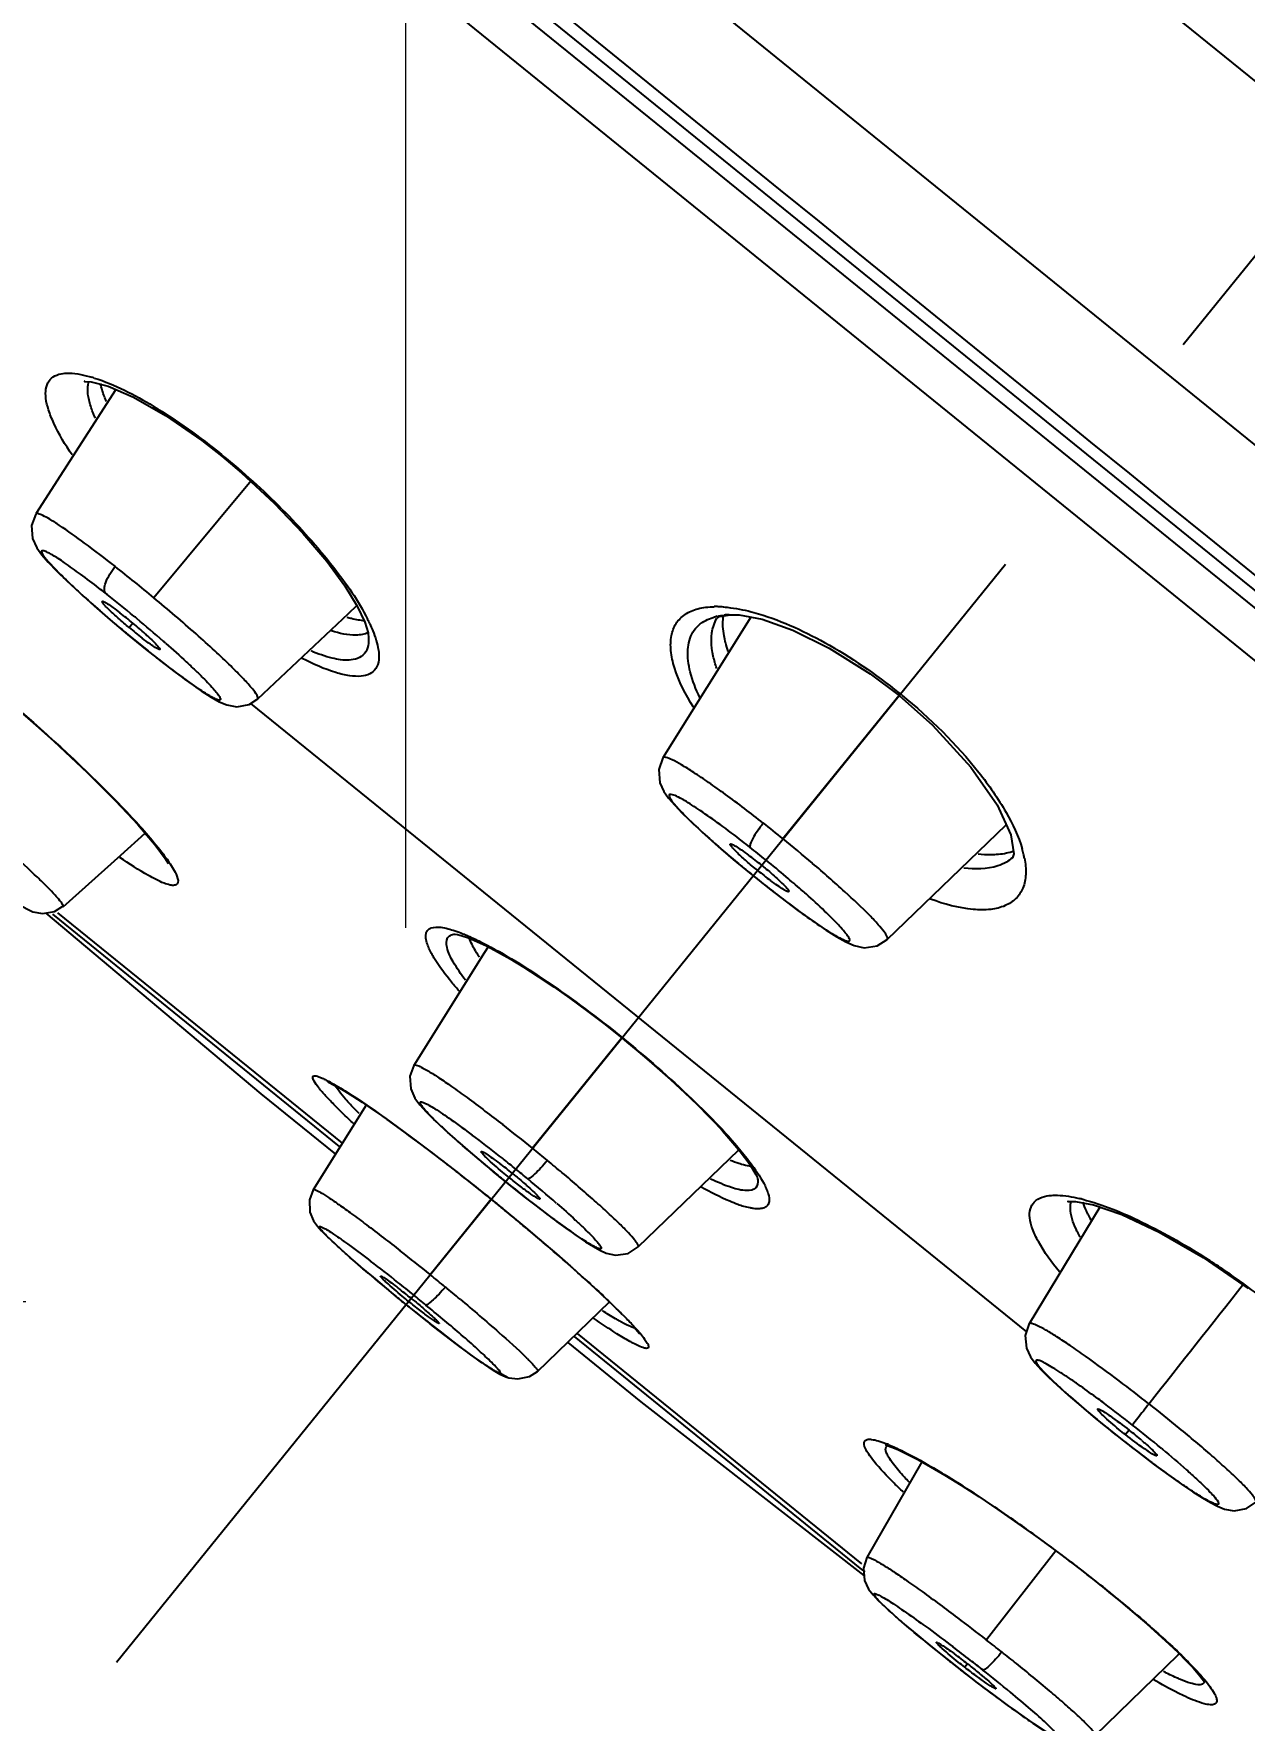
# Model space of a CAD drawing. Extents: x 0 to 1693, y 0 to 1240.
# Drawn here: x 1112.91 to 1125.76, y 602.43 to 620.33 of the extents above; entities that cross this region are included whole.
import ezdxf

# ---------------------------------------------------------------- set-up
doc = ezdxf.new("R2010")
doc.units = 0
doc.header["$LTSCALE"] = 40
doc.header["$MEASUREMENT"] = 0
doc.header["$PDMODE"] = 3
doc.header["$PDSIZE"] = -10
doc.linetypes.add('CENTER', pattern=[0.6, 0.375, -0.075, 0.075, -0.075])
doc.layers.get('0').update_dxf_attribs({"linetype": 'CONTINUOUS'})
doc.layers.get('DEFPOINTS').update_dxf_attribs({"linetype": 'CONTINUOUS'})
doc.layers.add('DEF_LAYER_ASSEM_MEMBER', color=7, linetype='CONTINUOUS')
doc.layers.add('DEF_LAYER_AXIS', color=7, linetype='CONTINUOUS')
doc.styles.add('Daelim Dimension', font='')
doc.styles.get('Daelim Dimension').set_extended_font_data('나눔고딕')
doc.dimstyles.new('DEFAULT', dxfattribs={"dimscale": 2, "dimtxt": 2, "dimasz": 2, "dimexe": 0, "dimexo": 2, "dimgap": 1, "dimtad": 1, "dimdec": 1, "dimzin": 9, "dimdsep": 46, "dimtxsty": 'Daelim Dimension', "dimcen": 0.5, "dimclrd": 252, "dimclre": 252, "dimclrt": 3, "dimadec": 1, "dimazin": 0, "dimtfac": 1, "dimtdec": 1, "dimtix": 1, "dimtmove": 0, "dimatfit": 3, "dimfxl": 1, "dimtolj": 1, "dimtzin": 1, "dimlwd": 9, "dimlwe": 9, "dimarcsym": 0})

# ---------------------------------------------------------------- blocks, each defined once
blk = doc.blocks.new('*D7')
at = {"color": 5, "lineweight": 9, "ltscale": 0.5, "transparency": 16777216}
for p, q in [((1076.66, 656.674), (967.784, 656.674)), ((969.784, 652.674), (969.784, 436.258)), ((1231.429, 432.258), (967.784, 432.258))]:
    blk.add_line(p, q, dxfattribs=at)
at = {"color": 5, "ltscale": 0.5, "transparency": 16777216}
for points in [[(969.118, 652.674), (970.451, 652.674), (969.784, 656.674)], [(969.118, 436.258), (970.451, 436.258), (969.784, 432.258)]]:
    blk.add_solid(points, dxfattribs=at)
at = {"layer": 'DEFPOINTS', "color": 0, "ltscale": 0.5, "transparency": 16777216}
for p in [(1080.66, 656.674), (969.784, 432.258), (1235.429, 432.258)]:
    blk.add_point(p, dxfattribs=at)
at = {"color": 7, "ltscale": 0.5, "transparency": 16777216, "insert": (956.998, 544.466), "char_height": 10, "attachment_point": 2, "rotation": 90, "style": 'Daelim Dimension'}
blk.add_mtext('\\A1;224', dxfattribs=at)
blk = doc.blocks.new('*D16')
at = {"color": 5, "lineweight": 9, "ltscale": 0.5, "transparency": 16777216}
for p, q in [((1116.861, 610.843), (1116.861, 626.154)), ((1266.929, 582.172), (1266.929, 626.154)), ((1262.929, 624.154), (1120.861, 624.154))]:
    blk.add_line(p, q, dxfattribs=at)
at = {"color": 5, "ltscale": 0.5, "transparency": 16777216}
for points in [[(1120.861, 624.821), (1120.861, 623.487), (1116.861, 624.154)], [(1262.929, 624.821), (1262.929, 623.487), (1266.929, 624.154)]]:
    blk.add_solid(points, dxfattribs=at)
at = {"layer": 'DEFPOINTS', "color": 0, "ltscale": 0.5, "transparency": 16777216}
for p in [(1116.861, 624.154), (1116.861, 606.843), (1266.929, 578.172)]:
    blk.add_point(p, dxfattribs=at)
at = {"color": 7, "ltscale": 0.5, "transparency": 16777216, "insert": (1191.895, 631.583), "char_height": 10, "attachment_point": 5, "style": 'Daelim Dimension'}
blk.add_mtext('\\A1;150', dxfattribs=at)
blk = doc.blocks.new('*D17')
at = {"color": 5, "lineweight": 9, "ltscale": 0.5, "transparency": 16777216}
for p, q in [((1112.825, 606.873), (991.459, 606.873)), ((993.459, 436.258), (993.459, 602.873)), ((1232.429, 432.258), (991.459, 432.258))]:
    blk.add_line(p, q, dxfattribs=at)
at = {"color": 5, "ltscale": 0.5, "transparency": 16777216}
for points in [[(992.792, 602.873), (994.125, 602.873), (993.459, 606.873)], [(992.792, 436.258), (994.125, 436.258), (993.459, 432.258)]]:
    blk.add_solid(points, dxfattribs=at)
at = {"layer": 'DEFPOINTS', "color": 0, "ltscale": 0.5, "transparency": 16777216}
for p in [(993.459, 606.873), (1116.825, 606.873), (1236.429, 432.258)]:
    blk.add_point(p, dxfattribs=at)
at = {"color": 7, "ltscale": 0.5, "transparency": 16777216, "insert": (986.072, 519.565), "char_height": 10, "attachment_point": 5, "rotation": 90, "style": 'Daelim Dimension'}
blk.add_mtext('\\A1;175', dxfattribs=at)

msp = doc.modelspace()

# ---------------------------------------------------------------- linework, layer by layer
at = {"layer": 'DEF_LAYER_ASSEM_MEMBER', "color": 9, "linetype": 'Continuous'}
for p, q in [((1156.93, 590.821), (1080.209, 652.949)), ((1081.632, 649.503), (1158.972, 586.874)), ((1103.329, 632.492), (1120.069, 618.934)), ((1164.73, 588.366), (1119.921, 624.652)), ((1120.069, 618.934), (1120.297, 618.749)), ((1120.297, 618.749), (1156.129, 589.751)), ((1114.906, 615.847), (1114.902, 615.866)), ((1114.902, 615.866), (1114.914, 615.856)), ((1115.218, 615.587), (1114.185, 614.345)), ((1113.962, 614.075), (1113.923, 614.027)), ((1114.193, 613.725), (1114.214, 613.709)), ((1114.22, 613.703), (1114.214, 613.709)), ((1115.212, 613.223), (1123.448, 606.553)), ((1122.11, 613.324), (1120.864, 611.786)), ((1120.717, 611.26), (1120.72, 611.256)), ((1116.157, 608.522), (1113.112, 610.987)), ((1119.156, 609.677), (1118.205, 608.502)), ((1117.791, 608.252), (1117.788, 608.253)), ((1117.767, 607.961), (1117.548, 607.691)), ((1117.766, 607.96), (1117.767, 607.961)), ((1117.548, 607.691), (1117.118, 607.16)), ((1121.685, 604.045), (1118.651, 606.502)), ((1117.935, 606.071), (1117.848, 606.117)), ((1124.146, 605.665), (1124.161, 605.653)), ((1124.538, 605.511), (1124.5, 605.462)), ((1124.464, 605.408), (1124.464, 605.407)), ((1124.879, 605.319), (1124.893, 605.307)), ((1123.76, 604.229), (1123.023, 603.284)), ((1121.736, 604.004), (1121.685, 604.045)), ((1124.328, 603.788), (1124.339, 603.783)), ((1122.631, 603.059), (1122.629, 603.06)), ((1122.823, 603.03), (1122.794, 602.993))]:
    msp.add_line(p, q, dxfattribs=at)
at = {"layer": 'DEF_LAYER_ASSEM_MEMBER', "color": 7, "linetype": 'Continuous'}
for p, q in [((1113.782, 616.556), (1112.931, 615.235)), ((1114.692, 616.014), (1114.906, 615.847)), ((1114.906, 615.847), (1115.115, 615.671)), ((1112.932, 615.234), (1112.932, 615.233)), ((1125.742, 614.53), (1131.241, 610.077)), ((1116.252, 614.179), (1116.34, 614.262)), ((1113.721, 614.112), (1113.905, 613.957)), ((1115.287, 613.272), (1116.252, 614.179)), ((1120.522, 614.14), (1119.589, 612.646)), ((1120.165, 614.13), (1120.191, 614.145)), ((1120.191, 614.145), (1120.307, 614.164)), ((1120.292, 614.165), (1120.4, 614.163)), ((1113.905, 613.957), (1114.096, 613.801)), ((1116.461, 613.957), (1116.463, 613.933)), ((1114.096, 613.801), (1114.22, 613.703)), ((1114.22, 613.703), (1114.243, 613.684)), ((1121.97, 610.717), (1123.234, 611.936)), ((1113.832, 611.612), (1114.092, 611.847)), ((1113.223, 611.065), (1113.832, 611.612)), ((1120.336, 611.568), (1120.507, 611.426)), ((1123.302, 611.588), (1123.299, 611.586)), ((1120.507, 611.426), (1120.685, 611.283)), ((1120.685, 611.283), (1120.72, 611.256)), ((1120.72, 611.256), (1120.84, 611.163)), ((1113.162, 611.002), (1116.185, 608.555)), ((1117.381, 610.776), (1117.382, 610.776)), ((1121.97, 610.717), (1121.97, 610.717)), ((1117.694, 610.58), (1116.946, 609.382)), ((1117.732, 610.641), (1117.694, 610.58)), ((1116.439, 608.961), (1115.877, 608.062)), ((1117.566, 608.44), (1117.743, 608.29)), ((1119.328, 607.454), (1120.395, 608.484)), ((1117.406, 608.247), (1117.581, 608.108)), ((1117.743, 608.29), (1117.788, 608.253)), ((1117.788, 608.253), (1117.957, 608.115)), ((1115.877, 608.062), (1115.877, 608.062)), ((1117.581, 608.108), (1117.766, 607.96)), ((1117.957, 608.115), (1118.117, 607.988)), ((1124.227, 607.878), (1123.476, 606.638)), ((1118.13, 607.66), (1118.3, 607.516)), ((1119.328, 607.454), (1119.328, 607.454)), ((1118.608, 607.249), (1118.745, 607.127)), ((1116.653, 607.014), (1116.73, 606.95)), ((1116.737, 606.944), (1116.737, 606.945)), ((1116.737, 606.944), (1116.913, 606.801)), ((1116.739, 606.943), (1116.737, 606.944)), ((1116.913, 606.801), (1117.071, 606.675)), ((1118.258, 606.133), (1119.021, 606.87)), ((1117.071, 606.675), (1117.22, 606.559)), ((1118.677, 606.537), (1121.699, 604.089)), ((1118.578, 606.441), (1119.355, 605.812)), ((1117.913, 606.079), (1117.939, 606.07)), ((1117.935, 606.071), (1117.954, 606.066)), ((1117.939, 606.07), (1117.935, 606.071)), ((1119.355, 605.812), (1121.723, 603.967)), ((1124.354, 605.495), (1124.464, 605.407)), ((1122.089, 605.3), (1122.182, 605.256)), ((1124.464, 605.407), (1124.648, 605.265)), ((1122.338, 605.173), (1121.754, 604.158)), ((1124.328, 603.788), (1124.452, 603.687)), ((1124.452, 603.687), (1124.593, 603.568)), ((1125.06, 603.124), (1125.072, 603.135)), ((1122.602, 603.082), (1122.742, 602.971)), ((1122.742, 602.971), (1122.926, 602.829)), ((1124.179, 602.27), (1125.06, 603.124)), ((1122.926, 602.829), (1123.098, 602.699))]:
    msp.add_line(p, q, dxfattribs=at)
for points in [[(1108.097, 628.817), (1112.445, 625.298), (1112.607, 625.167), (1112.77, 625.035), (1112.933, 624.903), (1113.097, 624.77), (1113.261, 624.637), (1113.426, 624.504), (1113.591, 624.37), (1113.756, 624.236), (1113.922, 624.102), (1125.742, 614.53)], [(1113.454, 616.643), (1113.448, 616.641), (1113.517, 616.639), (1113.699, 616.592), (1113.968, 616.475), (1114.308, 616.28), (1114.692, 616.014)], [(1115.115, 615.671), (1115.462, 615.349), (1115.767, 615.031), (1116.02, 614.733), (1116.212, 614.473), (1116.344, 614.256), (1116.424, 614.085)], [(1112.932, 615.233), (1112.886, 615.112), (1112.896, 614.975), (1112.941, 614.876), (1112.995, 614.801), (1113.063, 614.723), (1113.15, 614.632), (1113.261, 614.524), (1113.395, 614.4)], [(1113.395, 614.4), (1113.55, 614.261), (1113.721, 614.112)], [(1116.424, 614.085), (1116.458, 613.972), (1116.461, 613.957)], [(1120.4, 614.163), (1120.642, 614.118), (1120.967, 614.002), (1121.355, 613.81), (1121.788, 613.538), (1122.096, 613.307)], [(1114.243, 613.684), (1114.411, 613.555), (1114.561, 613.445), (1114.688, 613.357), (1114.792, 613.29), (1114.877, 613.242), (1114.959, 613.207), (1115.066, 613.188), (1115.195, 613.212), (1115.287, 613.272)], [(1112.54, 613.331), (1112.737, 613.164), (1112.931, 612.993), (1113.121, 612.822), (1113.304, 612.652), (1113.476, 612.489), (1113.632, 612.336), (1113.774, 612.193), (1113.901, 612.06), (1114.013, 611.938), (1114.11, 611.827), (1114.191, 611.729), (1114.256, 611.644), (1114.303, 611.576), (1114.331, 611.53), (1114.336, 611.521)], [(1122.096, 613.307), (1122.453, 612.992), (1122.86, 612.548), (1123.137, 612.149), (1123.282, 611.83)], [(1119.589, 612.646), (1119.544, 612.522), (1119.556, 612.382), (1119.6, 612.288), (1119.65, 612.217), (1119.714, 612.143), (1119.798, 612.055), (1119.905, 611.951), (1120.033, 611.832), (1120.176, 611.705), (1120.336, 611.568)], [(1123.282, 611.83), (1123.314, 611.626), (1123.299, 611.586)], [(1112.291, 611.431), (1112.363, 611.375), (1112.493, 611.276), (1112.604, 611.193), (1112.696, 611.128), (1112.771, 611.079), (1112.834, 611.042), (1112.901, 611.012), (1113.002, 610.993), (1113.128, 611.015), (1113.218, 611.071)], [(1120.84, 611.163), (1121.022, 611.026), (1121.183, 610.911), (1121.321, 610.817), (1121.436, 610.745), (1121.531, 610.692), (1121.619, 610.653), (1121.727, 610.63), (1121.864, 610.65), (1121.97, 610.717)], [(1113.038, 610.999), (1115.319, 609.081), (1116.112, 608.438)], [(1117.38, 610.776), (1117.382, 610.775), (1117.408, 610.771), (1117.457, 610.758), (1117.526, 610.734), (1117.612, 610.698), (1117.715, 610.649), (1117.834, 610.587), (1117.966, 610.512), (1118.111, 610.424), (1118.266, 610.325), (1118.43, 610.215), (1118.601, 610.094), (1118.778, 609.964), (1118.96, 609.826), (1119.153, 609.673)], [(1119.153, 609.673), (1119.207, 609.629), (1119.327, 609.529), (1119.444, 609.429), (1119.558, 609.33), (1119.668, 609.232), (1119.773, 609.135), (1119.874, 609.04), (1119.97, 608.947), (1120.059, 608.856), (1120.143, 608.77), (1120.22, 608.687), (1120.29, 608.609), (1120.353, 608.536), (1120.408, 608.468), (1120.456, 608.407), (1120.497, 608.351), (1120.53, 608.302), (1120.555, 608.26), (1120.575, 608.225), (1120.588, 608.197), (1120.595, 608.178), (1120.596, 608.175)], [(1116.946, 609.382), (1116.903, 609.267), (1116.912, 609.132), (1116.956, 609.035), (1117.008, 608.964), (1117.073, 608.892), (1117.16, 608.805), (1117.271, 608.7), (1117.407, 608.578), (1117.566, 608.44)], [(1116.03, 609.207), (1116.047, 609.199), (1116.086, 609.18), (1116.141, 609.15), (1116.212, 609.108)], [(1116.212, 609.108), (1116.296, 609.055), (1116.395, 608.99)], [(1116.395, 608.99), (1116.507, 608.914), (1116.632, 608.827), (1116.768, 608.729), (1116.915, 608.621), (1117.071, 608.504), (1117.235, 608.379), (1117.406, 608.247)], [(1120.596, 608.175), (1120.598, 608.168), (1120.598, 608.17)], [(1115.877, 608.062), (1115.835, 607.955), (1115.84, 607.823), (1115.88, 607.73), (1115.92, 607.675), (1115.963, 607.627), (1116.016, 607.573), (1116.084, 607.508), (1116.168, 607.43), (1116.268, 607.341), (1116.383, 607.241), (1116.512, 607.132), (1116.653, 607.014)], [(1117.766, 607.96), (1117.95, 607.809), (1118.13, 607.66)], [(1118.117, 607.988), (1118.27, 607.869), (1118.414, 607.76), (1118.546, 607.663), (1118.666, 607.578), (1118.768, 607.51), (1118.852, 607.458), (1118.921, 607.42), (1118.988, 607.39), (1119.085, 607.368), (1119.22, 607.386), (1119.328, 607.454)], [(1123.892, 607.938), (1123.889, 607.937), (1123.971, 607.937), (1124.161, 607.901), (1124.461, 607.797), (1124.858, 607.611), (1125.324, 607.342), (1125.804, 607.014)], [(1118.3, 607.516), (1118.459, 607.38), (1118.608, 607.249)], [(1118.745, 607.127), (1118.87, 607.013), (1118.982, 606.908)], [(1118.982, 606.908), (1119.081, 606.813), (1119.154, 606.74)], [(1117.22, 606.559), (1117.355, 606.454), (1117.476, 606.363), (1117.581, 606.286)], [(1119.285, 606.602), (1119.32, 606.561), (1119.34, 606.535), (1119.343, 606.532)], [(1123.477, 606.64), (1123.435, 606.514), (1123.449, 606.379), (1123.492, 606.288), (1123.543, 606.221), (1123.603, 606.153), (1123.679, 606.077), (1123.775, 605.987), (1123.891, 605.882), (1124.028, 605.763), (1124.183, 605.634), (1124.354, 605.495)], [(1117.581, 606.286), (1117.67, 606.223), (1117.744, 606.173), (1117.805, 606.135), (1117.858, 606.104), (1117.913, 606.079)], [(1117.954, 606.066), (1118.048, 606.054), (1118.171, 606.078), (1118.258, 606.133)], [(1121.956, 605.35), (1121.955, 605.35), (1121.971, 605.346), (1122.018, 605.33), (1122.089, 605.3)], [(1122.182, 605.256), (1122.296, 605.197), (1122.43, 605.122), (1122.584, 605.031), (1122.755, 604.925), (1122.942, 604.804), (1123.145, 604.669), (1123.359, 604.52), (1123.583, 604.359), (1123.813, 604.189), (1124.046, 604.012)], [(1124.648, 605.265), (1124.81, 605.143), (1124.96, 605.033), (1125.096, 604.937), (1125.215, 604.856), (1125.317, 604.791), (1125.403, 604.741), (1125.477, 604.702), (1125.553, 604.672), (1125.654, 604.654), (1125.786, 604.678), (1125.885, 604.744)], [(1121.755, 604.158), (1121.717, 604.045), (1121.728, 603.914), (1121.773, 603.821), (1121.82, 603.761), (1121.875, 603.702), (1121.947, 603.633), (1122.039, 603.549), (1122.152, 603.451), (1122.285, 603.339), (1122.437, 603.214), (1122.602, 603.082)], [(1124.046, 604.012), (1124.277, 603.83), (1124.328, 603.788)], [(1124.593, 603.568), (1124.726, 603.454), (1124.848, 603.345), (1124.959, 603.243), (1125.059, 603.148), (1125.145, 603.062), (1125.218, 602.986), (1125.275, 602.921), (1125.316, 602.87), (1125.34, 602.837), (1125.344, 602.831)], [(1123.098, 602.699), (1123.255, 602.583), (1123.395, 602.483), (1123.516, 602.399), (1123.618, 602.331), (1123.703, 602.278), (1123.773, 602.238), (1123.84, 602.208), (1123.936, 602.185), (1124.071, 602.203), (1124.179, 602.27)]]:
    msp.add_lwpolyline(points, dxfattribs=at)
for centre, radius, start, end in [((-16160.447, -20691.574), 27436.643, 50.8648207, 51.0066249), ((1111, 610.526), 4.622, 50.1575, 52.3411), ((1110.999, 610.509), 4.636, 48.1155, 50.2839), ((1120.794, 614.082), 0.568, 172.4489, 174.1728), ((1116.884, 617.577), 4.622, 230.1575, 232.3411), ((1121.481, 614.165), 1.264, 193.574, 197.8946), ((1118.052, 608.321), 4.102, 50.9283, 53.3894), ((1114.417, 603.889), 9.906, 50.765, 52.0182), ((1111.461, 600.285), 14.568, 49.6277, 50.7264), ((1123.13, 612.187), 0.56, 287.2594, 289.1453), ((1123.179, 614.636), 4.102, 230.9283, 233.3894), ((1114.727, 604.214), 5.179, 50.9512, 52.8277), ((1097.807, 583.364), 31.676, 50.6564, 50.942), ((1098.84, 584.623), 30.048, 50.197, 50.6584), ((1125.343, 608.402), 1.379, 205.7181, 208.5122), ((1100.06, 586.088), 28.141, 49.8988, 50.1955), ((1101.389, 587.664), 26.08, 49.3016, 49.9004), ((1104.1, 590.816), 21.922, 48.3555, 49.3032), ((1107.821, 595.015), 16.312, 47.5832, 48.3229), ((1112.575, 601.557), 6.891, 50.9624, 52.3801), ((1113.309, 600.888), 8.273, 45.4644, 46.0197), ((1114.339, 601.935), 6.804, 44.838, 45.4667), ((1121.68, 601.871), 4.628, 49.6703, 51.8413), ((1119.017, 598.151), 6.187, 52.0345, 53.6417)]:
    msp.add_arc(centre, radius, start, end, dxfattribs=at)
at = {"layer": 'DEF_LAYER_ASSEM_MEMBER', "color": 9, "linetype": 'Continuous'}
for centre, radius, start, end in [((1113.083, 615.187), 1.563, 72.5338, 73.518), ((1110.01, 609.799), 7.794, 44.7586, 51.0053), ((1102.713, 600.592), 17.909, 50.1673, 51.8627), ((1106.426, 605.142), 11.75, 51.8137, 51.9398), ((1105.125, 603.497), 13.848, 50.2942, 51.7935), ((1120.152, 613.25), 1.001, 88.669, 91.0503), ((1120.148, 613.109), 1.141, 85.8178, 88.6572), ((1123.462, 625.497), 14.983, 228.9054, 230.2425), ((1104.333, 602.528), 15.1, 50.175, 50.3288), ((1103.97, 602.094), 15.665, 48.811, 50.172), ((1114.786, 613.286), 1.863, 25.6542, 26.5244), ((1114.888, 613.334), 1.75, 24.8656, 25.6526), ((1120.302, 613.552), 0.612, 102.9142, 104.1718), ((1120.338, 613.322), 0.845, 93.1078, 96.4919), ((1123.953, 626.078), 15.743, 230.2218, 230.3782), ((1123.948, 626.073), 15.737, 230.3776, 231.6917), ((1104.416, 602.604), 14.988, 48.6844, 48.8088), ((1119.935, 620.942), 9.223, 231.6568, 233.8176), ((1118.316, 608.647), 6.022, 50.9565, 51.1429), ((1118.269, 608.551), 6.126, 51.0026, 51.1741), ((1109.979, 598.345), 17.297, 50.998, 51.8902), ((1110.432, 598.904), 16.577, 49.5915, 50.9998), ((1122.321, 611.362), 1.128, 13.4679, 16.2951), ((1122.445, 611.392), 1.001, 11.5426, 13.4482), ((1122.506, 611.405), 0.938, 10.7995, 11.5298), ((1129.346, 622.262), 13.982, 230.1688, 231.0039), ((1129.314, 622.218), 13.928, 230.9939, 231.8864), ((1108.678, 597.645), 13.724, 54.4175, 54.855), ((1106.528, 594.649), 17.411, 53.1551, 54.4015), ((1105.676, 593.023), 19.914, 51.0125, 52.1762), ((1103.185, 590.154), 23.013, 52.7096, 53.2057), ((1108.954, 597.16), 14.352, 51.6703, 53.136), ((1104.542, 591.629), 21.711, 50.4623, 51.0004), ((1101.608, 588.082), 25.618, 51.9546, 52.7112), ((1127.954, 620.574), 15.973, 229.1941, 230.5132), ((1107.491, 595.287), 16.729, 51.5442, 51.7185), ((1106.917, 594.565), 17.651, 50.9959, 51.542), ((1105.169, 592.388), 20.726, 49.897, 50.4659), ((1100.587, 586.77), 27.279, 51.8066, 51.9637), ((1099.872, 585.863), 28.435, 51.3511, 51.8049), ((1128.708, 621.463), 17.138, 230.4325, 230.9812), ((1128.698, 621.446), 17.119, 230.9725, 231.8384), ((1106.739, 594.343), 17.935, 50.4747, 50.9998), ((1108.181, 596.09), 15.67, 49.0043, 50.477), ((1099.359, 585.22), 29.257, 51.0116, 51.3528), ((1126.389, 618.481), 13.361, 231.7672, 233.4747), ((1123.591, 606.201), 1.817, 75.4463, 76.6511), ((1104.815, 592.046), 19.21, 51.4923, 52.5885), ((1099.585, 585.509), 27.86, 51.0005, 51.8357), ((1121.103, 600.66), 7.914, 55.5645, 57.156), ((1130.049, 623.169), 20.987, 229.6419, 230.6368), ((1102.358, 588.936), 23.174, 50.9952, 51.5256), ((1098.911, 584.675), 28.932, 50.5905, 51.0003), ((1120.997, 600.51), 8.098, 50.9946, 55.5534), ((1131.029, 624.326), 22.503, 230.5762, 230.9794), ((1102.135, 588.657), 23.53, 50.5939, 51), ((1100.599, 586.747), 26.26, 50.1229, 50.5663), ((1547.268, 273.081), 537.787, 141.60924, 141.78163), ((1131.199, 624.535), 22.772, 230.9783, 231.1887), ((1130.719, 623.936), 22.004, 231.1843, 231.8045), ((1102.472, 589.075), 22.993, 49.9999, 50.5823), ((1116.123, 604.226), 2.878, 45.1088, 45.5863), ((1113.298, 591.229), 18.524, 51.8145, 53.0473), ((1134.087, 617.637), 15.561, 230.3658, 231.8003), ((1113.393, 591.295), 18.128, 51.9184, 53.1048), ((1113.373, 591.337), 18.393, 50.5085, 51.785), ((1115.679, 594.229), 14.409, 50.3208, 51.8765), ((1121.376, 603.891), 1.587, 67.404, 68.3617), ((1133.119, 616.375), 13.97, 231.7235, 233.3584), ((1117.572, 596.807), 9.634, 58.7078, 58.8675), ((1116.57, 595.17), 11.553, 56.7975, 58.6777), ((1114.967, 592.689), 14.507, 56.0668, 56.8659), ((1114.045, 591.321), 16.157, 54.4008, 56.0621), ((1112.497, 589.139), 18.832, 53.7887, 54.4348), ((1112.139, 588.647), 19.441, 52.456, 53.7942), ((1112.369, 588.947), 19.062, 51.897, 52.4552), ((1112.762, 589.446), 18.428, 51.0781, 51.8997), ((1114.609, 591.764), 15.464, 49.9385, 51.0094), ((1107.728, 583.65), 24.889, 52.081, 52.9709), ((1115.872, 593.273), 13.496, 49.6013, 49.9157), ((1133.571, 616.907), 17.648, 230.4536, 231.6912), ((1110.188, 586.796), 20.619, 52.1046, 52.7491), ((1106.958, 582.663), 26.14, 51.6236, 52.0795), ((1107.693, 583.589), 24.958, 51.1715, 51.6262), ((1140.644, 625.915), 29.101, 231.7591, 232.0935), ((1137.51, 621.887), 23.998, 232.0878, 232.5991), ((1112.501, 589.768), 16.854, 51.5313, 52.1054), ((1111.466, 588.405), 18.565, 50.4823, 51.6456), ((1133.915, 617.181), 18.076, 232.5913, 233.654)]:
    msp.add_arc(centre, radius, start, end, dxfattribs=at)
for points, start_tangent, end_tangent in [([(1113.316, 615.863), (1113.122, 616.197), (1113.066, 616.34), (1113.038, 616.465), (1113.071, 616.647), (1113.132, 616.7), (1113.222, 616.726)], (-0.564492, 0.825439), (0.992543, 0.121891)), ([(1113.222, 616.726), (1113.286, 616.729), (1113.526, 616.686)], (0.992543, 0.121891), (0.958939, -0.283611)), ([(1113.552, 616.678), (1114.177, 616.38), (1114.902, 615.866)], (0.953926, -0.300041), (0.777654, -0.628692)), ([(1113.773, 614.679), (1113.448, 614.926), (1113.181, 615.114), (1113.08, 615.178), (1113.004, 615.219), (1112.954, 615.238), (1112.931, 615.235)], (-0.786813, 0.617192), (-0.538617, -0.842551)), ([(1115.544, 615.287), (1116.092, 614.67), (1116.453, 614.118)], (0.704249, -0.709953), (0.446498, -0.894785)), ([(1113.406, 614.595), (1113.237, 614.716), (1113.168, 614.762), (1113.11, 614.797), (1113.063, 614.823), (1113.027, 614.839), (1113.003, 614.845), (1112.992, 614.84), (1112.994, 614.823), (1113.01, 614.796), (1113.038, 614.759), (1113.079, 614.712), (1113.194, 614.592), (1113.349, 614.444)], (-0.804383, 0.594111), (0.732457, -0.680813)), ([(1113.67, 614.394), (1113.601, 614.448), (1113.406, 614.595)], (-0.788704, 0.614773), (-0.804383, 0.594111)), ([(1113.67, 614.394), (1113.659, 614.439), (1113.674, 614.507), (1113.773, 614.679)], (-0.620549, 0.784168), (0.606795, 0.794859)), ([(1113.349, 614.444), (1113.41, 614.387), (1113.614, 614.206)], (0.732457, -0.680813), (0.753488, -0.657461)), ([(1115.287, 613.272), (1115.281, 613.307), (1115.23, 613.379), (1115.135, 613.485), (1115, 613.621), (1114.83, 613.782), (1114.632, 613.961), (1114.185, 614.345)], (0.731776, 0.681545), (-0.768526, 0.639819)), ([(1119.912, 613.185), (1119.711, 613.604), (1119.674, 613.785), (1119.68, 613.943), (1119.729, 614.072), (1119.824, 614.168), (1119.96, 614.228), (1120.133, 614.25)], (-0.527833, 0.849348), (0.999824, 0.018736)), ([(1120.232, 614.248), (1120.308, 614.24), (1120.556, 614.189)], (0.997381, -0.072331), (0.964455, -0.264247)), ([(1116.476, 614.07), (1116.509, 613.993), (1116.568, 613.79)], (0.420434, -0.907323), (0.146911, -0.98915)), ([(1119.981, 613.286), (1119.879, 613.559), (1119.854, 613.795), (1119.908, 613.981), (1120.044, 614.105)], (-0.437148, 0.89939), (0.886238, 0.46323)), ([(1120.044, 614.105), (1120.123, 614.137), (1120.152, 614.145)], (0.886238, 0.46323), (0.969547, 0.244905)), ([(1120.161, 613.596), (1120.124, 613.725), (1120.128, 614.052)], (-0.325775, 0.945447), (0.317817, 0.948152)), ([(1120.128, 614.052), (1120.163, 614.128)], (0.317817, 0.948152), (0.529358, 0.848399)), ([(1120.165, 614.148), (1120.242, 614.161)], (0.974689, 0.223566), (0.993511, 0.113736)), ([(1120.556, 614.189), (1121.306, 613.87), (1122.094, 613.336)], (0.964455, -0.264247), (0.778713, -0.62738)), ([(1116.398, 613.955), (1116.331, 613.948), (1116.072, 613.994)], (-0.980027, -0.198863), (-0.952544, 0.304401)), ([(1116.461, 613.977), (1116.398, 613.955)], (-0.888782, -0.45833), (-0.980027, -0.198863)), ([(1114.311, 613.861), (1114.529, 613.665), (1114.623, 613.577), (1114.705, 613.497), (1114.772, 613.427), (1114.826, 613.368), (1114.864, 613.321), (1114.886, 613.287), (1114.891, 613.266), (1114.888, 613.261), (1114.88, 613.259), (1114.868, 613.26), (1114.853, 613.265), (1114.809, 613.286), (1114.75, 613.32), (1114.676, 613.368), (1114.491, 613.498)], (0.75108, -0.660211), (-0.807372, 0.590043)), ([(1116.568, 613.79), (1116.541, 613.593), (1116.478, 613.538), (1116.385, 613.513), (1116.264, 613.517), (1116.117, 613.551), (1115.76, 613.701)], (0.146911, -0.98915), (-0.890488, 0.455006)), ([(1112.314, 613.521), (1113.473, 612.497), (1113.952, 612.013), (1114.285, 611.622)], (0.778478, -0.627672), (0.601541, -0.798842)), ([(1122.124, 613.312), (1122.943, 612.491), (1123.233, 612.066), (1123.404, 611.679)], (0.777174, -0.629286), (0.280014, -0.959996)), ([(1120.654, 611.954), (1120.253, 612.258), (1120.074, 612.385), (1119.917, 612.491), (1119.786, 612.572), (1119.686, 612.626), (1119.62, 612.651), (1119.589, 612.646)], (-0.786851, 0.617143), (-0.533695, -0.845677)), ([(1120.196, 611.938), (1119.986, 612.086), (1119.896, 612.145), (1119.819, 612.193), (1119.755, 612.228), (1119.706, 612.25), (1119.656, 612.255), (1119.672, 612.206), (1119.704, 612.163), (1119.752, 612.108), (1119.815, 612.041), (1119.892, 611.965), (1120.082, 611.79)], (-0.807569, 0.589773), (0.744992, -0.667074)), ([(1120.513, 611.697), (1120.432, 611.761), (1120.196, 611.938)], (-0.786869, 0.617121), (-0.807569, 0.589773)), ([(1120.654, 611.954), (1120.592, 611.869), (1120.544, 611.791), (1120.517, 611.731), (1120.513, 611.697)], (-0.612519, -0.790456), (0.422333, -0.906441)), ([(1113.218, 611.071), (1113.215, 611.091), (1113.187, 611.13), (1113.135, 611.19), (1113.059, 611.269), (1112.962, 611.364), (1112.845, 611.475), (1112.562, 611.73)], (0.741563, 0.670884), (-0.74886, 0.662728)), ([(1120.082, 611.79), (1120.154, 611.726), (1120.39, 611.524)], (0.744992, -0.667074), (0.767885, -0.640588)), ([(1114.208, 611.354), (1114.127, 611.397), (1113.824, 611.588)], (-0.893961, 0.448144), (-0.827663, 0.561225)), ([(1114.285, 611.622), (1114.302, 611.6), (1114.345, 611.539)], (0.601541, -0.798842), (0.562403, -0.826863)), ([(1123.428, 611.581), (1123.441, 611.408), (1123.411, 611.264), (1123.337, 611.153), (1123.222, 611.077), (1123.069, 611.038), (1122.883, 611.037), (1122.431, 611.146)], (0.187337, -0.982296), (-0.940775, 0.339031)), ([(1123.299, 611.586), (1123.236, 611.539)], (-0.728884, -0.684637), (-0.861838, -0.507184)), ([(1114.345, 611.539), (1114.429, 611.389), (1114.432, 611.308), (1114.404, 611.293), (1114.357, 611.296), (1114.292, 611.316), (1114.208, 611.354)], (0.562403, -0.826863), (-0.893961, 0.448144)), ([(1121.97, 610.717), (1121.97, 610.745), (1121.938, 610.798), (1121.876, 610.875), (1121.785, 610.972), (1121.522, 611.223), (1121.178, 611.526)], (0.704732, 0.709474), (-0.761444, 0.648231)), ([(1123.236, 611.539), (1123.145, 611.499), (1122.783, 611.476)], (-0.861838, -0.507184), (-0.993145, 0.116891)), ([(1117.088, 610.669), (1117.073, 610.731), (1117.074, 610.781), (1117.092, 610.817), (1117.127, 610.84)], (-0.325811, 0.945435), (0.937959, 0.346747)), ([(1117.127, 610.84), (1117.231, 610.847), (1117.382, 610.81)], (0.937959, 0.346747), (0.94765, -0.31931)), ([(1117.165, 610.514), (1117.14, 610.557), (1117.088, 610.669)], (-0.52161, 0.853184), (-0.325811, 0.945435)), ([(1117.493, 610.285), (1117.362, 610.481), (1117.297, 610.633), (1117.303, 610.734), (1117.333, 610.762), (1117.381, 610.776)], (-0.602876, 0.797835), (0.993741, 0.111706)), ([(1117.382, 610.81), (1117.466, 610.779)], (0.94765, -0.31931), (0.927982, -0.372624)), ([(1117.466, 610.779), (1117.514, 610.758), (1117.673, 610.683)], (0.927982, -0.372624), (0.892471, -0.451106)), ([(1117.576, 610.637), (1117.563, 610.664), (1117.532, 610.737)], (-0.47244, 0.881363), (-0.326506, 0.945195)), ([(1117.673, 610.683), (1118.36, 610.27), (1119.156, 609.677)], (0.892471, -0.451106), (0.777473, -0.628917)), ([(1117.427, 610.168), (1117.346, 610.264), (1117.165, 610.514)], (-0.655627, 0.755085), (-0.52161, 0.853184)), ([(1117.642, 610.529), (1117.623, 610.557), (1117.576, 610.637)], (-0.552867, 0.833269), (-0.47244, 0.881363)), ([(1119.156, 609.677), (1119.895, 609.027), (1120.449, 608.436)], (0.776258, -0.630415), (0.626764, -0.779209)), ([(1116.109, 608.953), (1116.008, 609.059), (1115.933, 609.146), (1115.887, 609.213), (1115.875, 609.237), (1115.871, 609.254), (1115.876, 609.266), (1115.888, 609.27), (1115.909, 609.269), (1115.937, 609.261), (1115.972, 609.246), (1116.015, 609.226), (1116.12, 609.168)], (-0.701879, 0.712296), (0.862963, -0.505267)), ([(1116.946, 609.382), (1116.97, 609.385), (1117.022, 609.364), (1117.102, 609.319), (1117.21, 609.251), (1117.346, 609.157), (1117.509, 609.039), (1117.888, 608.753)], (0.526006, 0.850481), (0.789767, -0.613407)), ([(1116.219, 609.022), (1116.15, 609.107), (1116.113, 609.166)], (-0.663709, 0.747991), (-0.396365, 0.918093)), ([(1116.12, 609.168), (1116.216, 609.11), (1116.578, 608.867)], (0.862963, -0.505267), (0.817749, -0.575574)), ([(1116.306, 608.761), (1116.252, 608.813), (1116.109, 608.953)], (-0.727851, 0.685736), (-0.701879, 0.712296)), ([(1116.364, 608.87), (1116.323, 608.912), (1116.219, 609.022)], (-0.707811, 0.706402), (-0.663709, 0.747991)), ([(1117.516, 608.484), (1117.303, 608.673), (1117.214, 608.755), (1117.14, 608.827), (1117.082, 608.888), (1117.041, 608.935), (1117.017, 608.969), (1117.012, 608.989), (1117.016, 608.993), (1117.025, 608.994), (1117.038, 608.991), (1117.055, 608.984), (1117.104, 608.959), (1117.169, 608.921), (1117.249, 608.868), (1117.342, 608.804), (1117.564, 608.642)], (-0.756246, 0.654288), (0.800308, -0.599589)), ([(1118.363, 608.373), (1118.293, 608.294), (1118.23, 608.23), (1118.181, 608.189), (1118.153, 608.177)], (-0.641858, -0.766824), (-0.979761, 0.20017)), ([(1120.424, 608.331), (1120.396, 608.34), (1120.304, 608.373)], (-0.960451, 0.278448), (-0.930048, 0.367437)), ([(1120.531, 608.308), (1120.507, 608.312), (1120.424, 608.331)], (-0.992507, 0.122185), (-0.960451, 0.278448)), ([(1120.449, 608.436), (1120.515, 608.351), (1120.659, 608.131)], (0.626764, -0.779209), (0.470209, -0.882555)), ([(1119.328, 607.454), (1119.324, 607.479), (1119.289, 607.529), (1119.224, 607.603), (1119.129, 607.699), (1119.008, 607.814), (1118.863, 607.945), (1118.521, 608.241)], (0.721477, 0.692439), (-0.764843, 0.644217)), ([(1120.598, 608.169), (1120.574, 608.081), (1120.479, 608.053), (1120.318, 608.085), (1120.096, 608.175)], (0.096346, -0.995348), (-0.902225, 0.431267)), ([(1115.877, 608.062), (1115.9, 608.06), (1115.955, 608.032), (1116.038, 607.979), (1116.149, 607.904), (1116.284, 607.807), (1116.441, 607.69), (1116.801, 607.413)], (0.528024, 0.84923), (0.786268, -0.617885)), ([(1120.383, 607.905), (1120.298, 607.939), (1119.996, 608.089)], (-0.941624, 0.336666), (-0.874652, 0.484751)), ([(1120.659, 608.131), (1120.707, 608.019), (1120.716, 607.935)], (0.470209, -0.882555), (-0.153423, -0.988161)), ([(1123.798, 607.191), (1123.576, 607.511), (1123.513, 607.647), (1123.484, 607.763), (1123.491, 607.858), (1123.532, 607.931), (1123.715, 608.002)], (-0.629399, 0.777082), (0.997186, 0.074972)), ([(1123.715, 608.002), (1123.778, 608.003), (1124.01, 607.969)], (0.997186, 0.074972), (0.973027, -0.230693)), ([(1124.047, 607.96), (1124.673, 607.719), (1125.395, 607.31)], (0.967961, -0.251102), (0.840153, -0.542349)), ([(1118.461, 607.917), (1118.659, 607.74), (1118.741, 607.663), (1118.81, 607.596), (1118.864, 607.539), (1118.903, 607.494), (1118.926, 607.461), (1118.933, 607.441), (1118.93, 607.436), (1118.923, 607.435), (1118.911, 607.437), (1118.896, 607.442), (1118.853, 607.463), (1118.796, 607.496), (1118.724, 607.542), (1118.639, 607.599), (1118.437, 607.744)], (0.753969, -0.65691), (-0.803982, 0.594653)), ([(1120.552, 607.862), (1120.514, 607.868), (1120.383, 607.905)], (-0.992437, 0.122755), (-0.941624, 0.336666)), ([(1120.716, 607.935), (1120.7, 607.896), (1120.667, 607.871), (1120.617, 607.86), (1120.552, 607.862)], (-0.153423, -0.988161), (-0.992437, 0.122755)), ([(1123.916, 607.866), (1123.925, 607.942)], (-0.018977, 0.99982), (0.292112, 0.956384)), ([(1124.019, 607.559), (1123.975, 607.645), (1123.916, 607.866)], (-0.492291, 0.870431), (-0.018977, 0.99982)), ([(1116.459, 607.177), (1116.243, 607.364), (1116.154, 607.445), (1116.078, 607.515), (1116.018, 607.574), (1115.975, 607.62), (1115.949, 607.651), (1115.944, 607.662), (1115.942, 607.668), (1115.946, 607.671), (1115.954, 607.671), (1115.966, 607.666), (1115.983, 607.658), (1116.03, 607.631), (1116.093, 607.59), (1116.172, 607.536), (1116.265, 607.469), (1116.486, 607.304)], (-0.761547, 0.648109), (0.794482, -0.607288)), ([(1117.435, 606.9), (1117.847, 606.547), (1118.137, 606.282)], (0.767407, -0.641161), (0.714206, -0.699935)), ([(1119.124, 606.67), (1119.085, 606.692), (1118.948, 606.778)], (-0.868843, 0.495088), (-0.838306, 0.545201)), ([(1117.712, 606.196), (1117.596, 606.277), (1117.113, 606.642)], (-0.831203, 0.55597), (-0.785953, 0.618286)), ([(1117.687, 606.308), (1117.598, 606.39), (1117.252, 606.689)], (-0.732504, 0.680763), (-0.765952, 0.642898)), ([(1119.294, 606.593), (1119.227, 606.616), (1119.124, 606.67)], (-0.989521, 0.144386), (-0.868843, 0.495088)), ([(1124.434, 606.032), (1124.075, 606.295), (1123.913, 606.408), (1123.773, 606.5), (1123.656, 606.571), (1123.567, 606.618), (1123.506, 606.641), (1123.477, 606.64)], (-0.798983, 0.601354), (-0.674482, -0.738292)), ([(1117.841, 606.155), (1117.815, 606.183), (1117.687, 606.308)], (-0.646931, 0.762548), (-0.732504, 0.680763)), ([(1117.797, 606.142), (1117.779, 606.153), (1117.712, 606.196)], (-0.86375, 0.50392), (-0.831203, 0.55597)), ([(1118.154, 606.265), (1118.204, 606.213), (1118.238, 606.173), (1118.257, 606.147), (1118.258, 606.133)], (0.708348, -0.705863), (-0.706471, -0.707742)), ([(1124.022, 605.978), (1123.913, 606.054), (1123.815, 606.119), (1123.73, 606.172), (1123.659, 606.214), (1123.605, 606.241), (1123.569, 606.252), (1123.551, 606.25), (1123.552, 606.232), (1123.57, 606.201), (1123.607, 606.156), (1123.661, 606.099), (1123.731, 606.03), (1123.816, 605.951), (1123.915, 605.862), (1124.146, 605.665)], (-0.817066, 0.576544), (0.768979, -0.639274)), ([(1117.848, 606.117), (1117.839, 606.121), (1117.797, 606.142)], (-0.952472, 0.304626), (-0.86375, 0.50392)), ([(1117.848, 606.117), (1117.86, 606.115), (1117.863, 606.121), (1117.857, 606.134), (1117.841, 606.155)], (0.954875, -0.297007), (-0.646931, 0.762548)), ([(1124.277, 605.793), (1124.21, 605.842), (1124.022, 605.978)], (-0.800017, 0.599978), (-0.817066, 0.576544)), ([(1124.75, 605.789), (1124.63, 605.636), (1124.574, 605.564)], (-0.618242, -0.785988), (-0.575599, -0.817732)), ([(1125.885, 604.744), (1125.882, 604.77), (1125.848, 604.821), (1125.783, 604.896), (1125.688, 604.991), (1125.565, 605.106), (1125.418, 605.238), (1125.071, 605.531)], (0.709343, 0.704864), (-0.771837, 0.63582)), ([(1121.829, 605.181), (1121.774, 605.256), (1121.739, 605.316), (1121.731, 605.393), (1121.758, 605.41), (1121.805, 605.411), (1121.873, 605.397), (1121.961, 605.366)], (-0.625568, 0.78017), (0.929612, -0.368541)), ([(1122.036, 605.149), (1121.985, 605.224), (1121.962, 605.27), (1121.954, 605.305), (1121.959, 605.331), (1121.978, 605.347)], (-0.605061, 0.796179), (0.921626, 0.38808)), ([(1121.978, 605.347), (1121.994, 605.351)], (0.921626, 0.38808), (0.988324, 0.152365)), ([(1121.986, 605.356), (1122.006, 605.347), (1122.072, 605.317)], (0.923322, -0.384028), (0.905557, -0.424224)), ([(1122.072, 605.317), (1122.177, 605.266), (1122.553, 605.053)], (0.905557, -0.424224), (0.855978, -0.517012)), ([(1124.893, 605.307), (1125.147, 605.089), (1125.254, 604.992), (1125.344, 604.907), (1125.414, 604.836), (1125.461, 604.782), (1125.488, 604.723), (1125.424, 604.737), (1125.36, 604.77), (1125.275, 604.821), (1125.172, 604.887), (1125.054, 604.968), (1124.781, 605.166)], (0.768389, -0.639982), (-0.802268, 0.596964)), ([(1122.14, 604.853), (1122.044, 604.946), (1121.829, 605.181)], (-0.72186, 0.69204), (-0.625568, 0.78017)), ([(1122.203, 604.958), (1122.153, 605.011), (1122.036, 605.149)], (-0.694753, 0.719248), (-0.605061, 0.796179)), ([(1121.754, 604.158), (1121.778, 604.158), (1121.835, 604.132), (1121.921, 604.082), (1122.036, 604.008), (1122.177, 603.912), (1122.341, 603.796), (1122.716, 603.519)], (0.496914, 0.8678), (0.798311, -0.602246)), ([(1122.335, 603.298), (1122.128, 603.473), (1122.041, 603.549), (1121.967, 603.617), (1121.907, 603.674), (1121.864, 603.718), (1121.839, 603.75), (1121.831, 603.769), (1121.833, 603.773), (1121.839, 603.774), (1121.85, 603.771), (1121.865, 603.766), (1121.907, 603.745), (1121.965, 603.711), (1122.037, 603.665), (1122.123, 603.607), (1122.33, 603.461)], (-0.770583, 0.63734), (0.81043, -0.585835)), ([(1124.619, 603.551), (1124.778, 603.413), (1125.166, 603.049)], (0.761535, -0.648123), (0.70134, -0.712827)), ([(1122.33, 603.461), (1122.411, 603.403), (1122.669, 603.209)], (0.81043, -0.585835), (0.795892, -0.605439)), ([(1123.187, 603.155), (1123.12, 603.077), (1123.059, 603.014), (1123.013, 602.974), (1122.986, 602.963)], (-0.629448, -0.777043), (-0.965575, 0.260124)), ([(1124.179, 602.27), (1124.173, 602.293), (1124.135, 602.34), (1124.066, 602.411), (1123.967, 602.504), (1123.842, 602.615), (1123.693, 602.743), (1123.342, 603.032)], (0.718663, 0.695359), (-0.778992, 0.627034)), ([(1125.083, 602.863), (1125.042, 602.881), (1124.903, 602.948)], (-0.921991, 0.38721), (-0.889056, 0.457799)), ([(1125.166, 603.049), (1125.237, 602.976), (1125.396, 602.789)], (0.70134, -0.712827), (0.589949, -0.807441)), ([(1125.138, 602.681), (1125.06, 602.718), (1124.793, 602.864)], (-0.908185, 0.418569), (-0.865779, 0.500426)), ([(1125.339, 602.845), (1125.318, 602.815), (1125.269, 602.808), (1125.19, 602.824), (1125.083, 602.863)], (-0.158665, -0.987333), (-0.921991, 0.38721)), ([(1125.396, 602.789), (1125.441, 602.719), (1125.465, 602.663), (1125.467, 602.624), (1125.446, 602.601), (1125.402, 602.595), (1125.335, 602.606), (1125.138, 602.681)], (0.589949, -0.807441), (-0.908185, 0.418569)), ([(1125.339, 602.862), (1125.339, 602.845)], (0.093482, -0.995621), (-0.158665, -0.987333)), ([(1123.203, 602.622), (1123.432, 602.458), (1123.53, 602.391), (1123.616, 602.334), (1123.685, 602.292), (1123.736, 602.264), (1123.785, 602.251), (1123.759, 602.296), (1123.718, 602.339), (1123.661, 602.396), (1123.497, 602.543), (1123.279, 602.727)], (0.806233, -0.591598), (-0.77118, 0.636617))]:
    msp.add_spline(points, degree=3, dxfattribs=dict(at, start_tangent=start_tangent, end_tangent=end_tangent))
at = {"layer": 'DEF_LAYER_ASSEM_MEMBER', "color": 7, "linetype": 'Continuous'}
for points, start_tangent, end_tangent in [([(1113.5, 616.428), (1113.487, 616.49), (1113.495, 616.644)], (-0.241571, 0.970383), (0.306705, 0.951805)), ([(1113.68, 616.43), (1113.66, 616.48), (1113.618, 616.619)], (-0.389318, 0.921103), (-0.214341, 0.976759)), ([(1113.563, 616.251), (1113.543, 616.298), (1113.5, 616.428)], (-0.40638, 0.913704), (-0.241571, 0.970383)), ([(1113.923, 614.027), (1113.807, 614.127), (1113.712, 614.215), (1113.676, 614.25), (1113.651, 614.278), (1113.637, 614.297), (1113.635, 614.307)], (-0.768526, 0.639819), (0.541479, 0.840714)), ([(1113.635, 614.307), (1113.651, 614.304), (1113.691, 614.282), (1113.75, 614.241), (1113.824, 614.186)], (0.541479, 0.840714), (0.792162, -0.610311)), ([(1116.233, 614.141), (1116.284, 614.127), (1116.421, 614.103)], (0.957921, -0.287033), (0.996137, -0.087814)), ([(1120.253, 613.868), (1120.238, 613.941), (1120.229, 614.14)], (-0.233527, 0.97235), (0.101641, 0.994821)), ([(1114.172, 613.835), (1114.147, 613.852), (1114.06, 613.917)], (-0.827585, 0.56134), (-0.792162, 0.610311)), ([(1114.094, 613.961), (1114.163, 613.898), (1114.214, 613.846), (1114.243, 613.811), (1114.249, 613.795)], (0.743959, -0.668226), (-0.727981, -0.685597)), ([(1116.463, 613.933), (1116.42, 613.752), (1116.257, 613.683)], (0.082625, -0.996581), (-0.998576, -0.053347)), ([(1114.249, 613.795), (1114.241, 613.795), (1114.226, 613.802), (1114.172, 613.835)], (-0.727981, -0.685597), (-0.827585, 0.56134)), ([(1116.257, 613.683), (1116.078, 613.704), (1115.853, 613.781)], (-0.998576, -0.053347), (-0.919198, 0.393797)), ([(1120.593, 611.451), (1120.477, 611.549), (1120.381, 611.636), (1120.346, 611.672), (1120.32, 611.7), (1120.306, 611.719), (1120.304, 611.73)], (-0.777146, 0.62932), (0.529989, 0.848005)), ([(1120.304, 611.73), (1120.322, 611.728), (1120.362, 611.707), (1120.422, 611.668), (1120.498, 611.614)], (0.529989, 0.848005), (0.803255, -0.595636)), ([(1122.937, 611.627), (1123.068, 611.62)], (0.994724, -0.102591), (0.999992, 0.003888)), ([(1123.068, 611.62), (1123.13, 611.622), (1123.297, 611.652)], (0.999992, 0.003888), (0.954929, 0.296835)), ([(1120.637, 611.506), (1120.686, 611.466), (1120.817, 611.351)], (0.777146, -0.62932), (0.735352, -0.677685)), ([(1121.109, 611.201), (1121.058, 611.245), (1120.897, 611.383)], (-0.749284, 0.662249), (-0.762597, 0.646874)), ([(1120.717, 611.26), (1120.801, 611.195), (1121.043, 611.013)], (0.789802, -0.613362), (0.807527, -0.589831)), ([(1120.926, 611.227), (1120.907, 611.229), (1120.866, 611.251), (1120.807, 611.29), (1120.732, 611.343)], (-0.718723, -0.695296), (-0.803255, 0.595636)), ([(1120.817, 611.351), (1120.887, 611.283), (1120.923, 611.239)], (0.735352, -0.677685), (0.505347, -0.862916)), ([(1120.923, 611.239), (1120.925, 611.235), (1120.926, 611.227)], (0.505347, -0.862916), (-0.718723, -0.695296)), ([(1121.043, 611.013), (1121.255, 610.864), (1121.344, 610.805), (1121.42, 610.759), (1121.483, 610.726), (1121.53, 610.705), (1121.547, 610.7), (1121.56, 610.699), (1121.568, 610.701), (1121.572, 610.707), (1121.567, 610.73), (1121.544, 610.766), (1121.505, 610.814), (1121.452, 610.873), (1121.306, 611.02), (1121.109, 611.201)], (0.807527, -0.589831), (-0.749284, 0.662249)), ([(1117.665, 608.455), (1117.661, 608.462), (1117.661, 608.466)], (-0.562351, 0.826899), (0.530046, 0.847969)), ([(1117.661, 608.466), (1117.678, 608.463), (1117.718, 608.439), (1117.779, 608.397), (1117.856, 608.341)], (0.530046, 0.847969), (0.797204, -0.60371)), ([(1117.718, 608.398), (1117.7, 608.416), (1117.665, 608.455)], (-0.719242, 0.69476), (-0.562351, 0.826899)), ([(1117.955, 608.193), (1117.886, 608.249), (1117.718, 608.398)], (-0.777146, 0.62932), (-0.719242, 0.69476)), ([(1118.283, 607.963), (1118.273, 607.964), (1118.252, 607.974), (1118.22, 607.994), (1118.178, 608.022), (1118.074, 608.099), (1117.955, 608.193)], (-0.718535, -0.695491), (-0.777146, 0.62932)), ([(1117.99, 608.236), (1118.027, 608.206), (1118.132, 608.117)], (0.777146, -0.62932), (0.753642, -0.657285)), ([(1118.132, 608.117), (1118.159, 608.093), (1118.226, 608.031)], (0.753642, -0.657285), (0.719242, -0.69476)), ([(1118.226, 608.031), (1118.244, 608.013), (1118.279, 607.974)], (0.719242, -0.69476), (0.562351, -0.826899)), ([(1118.279, 607.974), (1118.283, 607.967), (1118.283, 607.963)], (0.562351, -0.826899), (-0.718535, -0.695491)), ([(1124.1, 607.803), (1124.085, 607.837), (1124.05, 607.929)], (-0.433129, 0.901332), (-0.290521, 0.956869)), ([(1116.591, 607.145), (1116.596, 607.145), (1116.607, 607.14), (1116.646, 607.115), (1116.706, 607.072), (1116.782, 607.015)], (0.530014, 0.847989), (0.792374, -0.610035)), ([(1116.596, 607.135), (1116.592, 607.141), (1116.591, 607.145)], (-0.619111, 0.785304), (0.530014, 0.847989)), ([(1116.651, 607.08), (1116.632, 607.098), (1116.596, 607.135)], (-0.734185, 0.678949), (-0.619111, 0.785304)), ([(1116.889, 606.877), (1116.82, 606.933), (1116.651, 607.08)], (-0.777146, 0.62932), (-0.734185, 0.678949)), ([(1116.915, 606.91), (1116.955, 606.878), (1117.066, 606.785)], (0.777146, -0.62932), (0.758371, -0.651823)), ([(1117.279, 607.029), (1117.212, 606.954), (1117.149, 606.892), (1117.1, 606.851), (1117.083, 606.84), (1117.072, 606.838)], (-0.642047, -0.766666), (-0.951079, 0.308949)), ([(1118.824, 607.057), (1118.886, 607), (1119.054, 606.841)], (0.738013, -0.674787), (0.719475, -0.694519)), ([(1117.213, 606.642), (1117.204, 606.644), (1117.184, 606.655), (1117.153, 606.676), (1117.112, 606.704), (1117.063, 606.74), (1117.009, 606.782), (1116.889, 606.877)], (-0.718327, -0.695706), (-0.777146, 0.62932)), ([(1117.066, 606.785), (1117.09, 606.763), (1117.154, 606.707)], (0.758371, -0.651823), (0.734185, -0.678949)), ([(1119.164, 606.733), (1119.202, 606.695), (1119.299, 606.591)], (0.704971, -0.709236), (0.670722, -0.741709)), ([(1117.154, 606.707), (1117.172, 606.689), (1117.208, 606.652)], (0.734185, -0.678949), (0.619111, -0.785304)), ([(1117.208, 606.652), (1117.213, 606.645), (1117.213, 606.642)], (0.619111, -0.785304), (-0.718327, -0.695706)), ([(1119.171, 606.49), (1119.101, 606.533), (1118.852, 606.699)], (-0.857043, 0.515246), (-0.821182, 0.570666)), ([(1119.35, 606.534), (1119.394, 606.477), (1119.423, 606.433), (1119.436, 606.401), (1119.433, 606.383), (1119.412, 606.378), (1119.375, 606.386), (1119.257, 606.441)], (0.643099, -0.765783), (-0.878793, 0.477204)), ([(1119.299, 606.591), (1119.35, 606.534)], (0.670722, -0.741709), (0.643099, -0.765783)), ([(1119.257, 606.441), (1119.237, 606.452), (1119.171, 606.49)], (-0.878793, 0.477204), (-0.857043, 0.515246)), ([(1124.262, 605.665), (1124.217, 605.711), (1124.207, 605.726), (1124.205, 605.733)], (-0.722085, 0.691804), (0.518483, 0.855088)), ([(1124.205, 605.733), (1124.212, 605.734), (1124.228, 605.728), (1124.284, 605.696)], (0.518483, 0.855088), (0.842388, -0.538872)), ([(1124.5, 605.462), (1124.431, 605.518), (1124.262, 605.665)], (-0.785623, 0.618706), (-0.722085, 0.691804)), ([(1124.284, 605.696), (1124.337, 605.66), (1124.539, 605.51)], (0.842388, -0.538872), (0.785623, -0.618706)), ([(1124.754, 605.277), (1124.702, 605.312), (1124.5, 605.462)], (-0.842388, 0.538872), (-0.785623, 0.618706)), ([(1124.675, 605.399), (1124.704, 605.374), (1124.777, 605.308)], (0.761811, -0.647799), (0.722085, -0.691804)), ([(1124.833, 605.238), (1124.826, 605.238), (1124.809, 605.245), (1124.754, 605.277)], (-0.709121, -0.705087), (-0.842388, 0.538872)), ([(1124.777, 605.308), (1124.823, 605.26), (1124.833, 605.246), (1124.833, 605.238)], (0.722085, -0.691804), (-0.709121, -0.705087)), ([(1122.498, 603.247), (1122.494, 603.253), (1122.493, 603.257)], (-0.614623, 0.788821), (0.499087, 0.866552)), ([(1122.493, 603.257), (1122.498, 603.257), (1122.509, 603.253), (1122.548, 603.229), (1122.609, 603.189), (1122.685, 603.134)], (0.499087, 0.866552), (0.805667, -0.592369)), ([(1122.553, 603.192), (1122.534, 603.21), (1122.498, 603.247)], (-0.741996, 0.670404), (-0.614623, 0.788821)), ([(1122.794, 602.993), (1122.724, 603.048), (1122.553, 603.192)], (-0.78886, 0.614573), (-0.741996, 0.670404)), ([(1123.124, 602.765), (1123.115, 602.767), (1123.094, 602.778), (1123.062, 602.797), (1123.021, 602.825), (1122.915, 602.901), (1122.794, 602.993)], (-0.717426, -0.696635), (-0.78886, 0.614573)), ([(1122.823, 603.029), (1122.863, 602.998), (1122.976, 602.906)], (0.78886, -0.614573), (0.76833, -0.640054)), ([(1122.976, 602.906), (1123.001, 602.885), (1123.064, 602.83)], (0.76833, -0.640054), (0.741996, -0.670404)), ([(1123.064, 602.83), (1123.083, 602.813), (1123.119, 602.776)], (0.741996, -0.670404), (0.614623, -0.788821)), ([(1123.119, 602.776), (1123.124, 602.769), (1123.124, 602.765)], (0.614623, -0.788821), (-0.717426, -0.696635))]:
    msp.add_spline(points, degree=3, dxfattribs=dict(at, start_tangent=start_tangent, end_tangent=end_tangent))
at = {"layer": 'DEF_LAYER_AXIS', "color": 1, "linetype": 'CENTER'}
msp.add_line((1113.786, 603.046), (1127.628, 620.139), dxfattribs=at)

# ---------------------------------------------------------------- dimensions: what is measured, and where the dimension line sits
at = {"color": 5, "ltscale": 0.5}
dim = msp.add_linear_dim(base=(969.784, 432.258), p1=(1080.66, 656.674), p2=(1235.429, 432.258), angle=270, dimstyle='DEFAULT', override={"dimtxt": 5, "dimexe": 1, "dimdec": 0, "dimclrd": 5, "dimclre": 5, "dimclrt": 7}, dxfattribs=at)
dim.commit()
dim.dimension.update_dxf_attribs({"geometry": '*D7', "text_midpoint": (969.784, 544.466), "dimtype": 160})
dim = msp.add_linear_dim(base=(1116.861, 624.154), p1=(1266.929, 578.172), p2=(1116.861, 606.843), dimstyle='DEFAULT', override={"dimtxt": 5, "dimexe": 1, "dimdec": 0, "dimclrd": 5, "dimclre": 5, "dimclrt": 7}, dxfattribs=at)
dim.commit()
dim.dimension.update_dxf_attribs({"geometry": '*D16', "text_midpoint": (1191.895, 631.583)})
dim = msp.add_linear_dim(base=(993.459, 606.873), p1=(1236.429, 432.258), p2=(1116.825, 606.873), angle=90, dimstyle='DEFAULT', override={"dimtxt": 5, "dimexe": 1, "dimdec": 0, "dimclrd": 5, "dimclre": 5, "dimclrt": 7}, dxfattribs=at)
dim.commit()
dim.dimension.update_dxf_attribs({"geometry": '*D17', "text_midpoint": (986.072, 519.565)})

doc.saveas('drawing.dxf')
